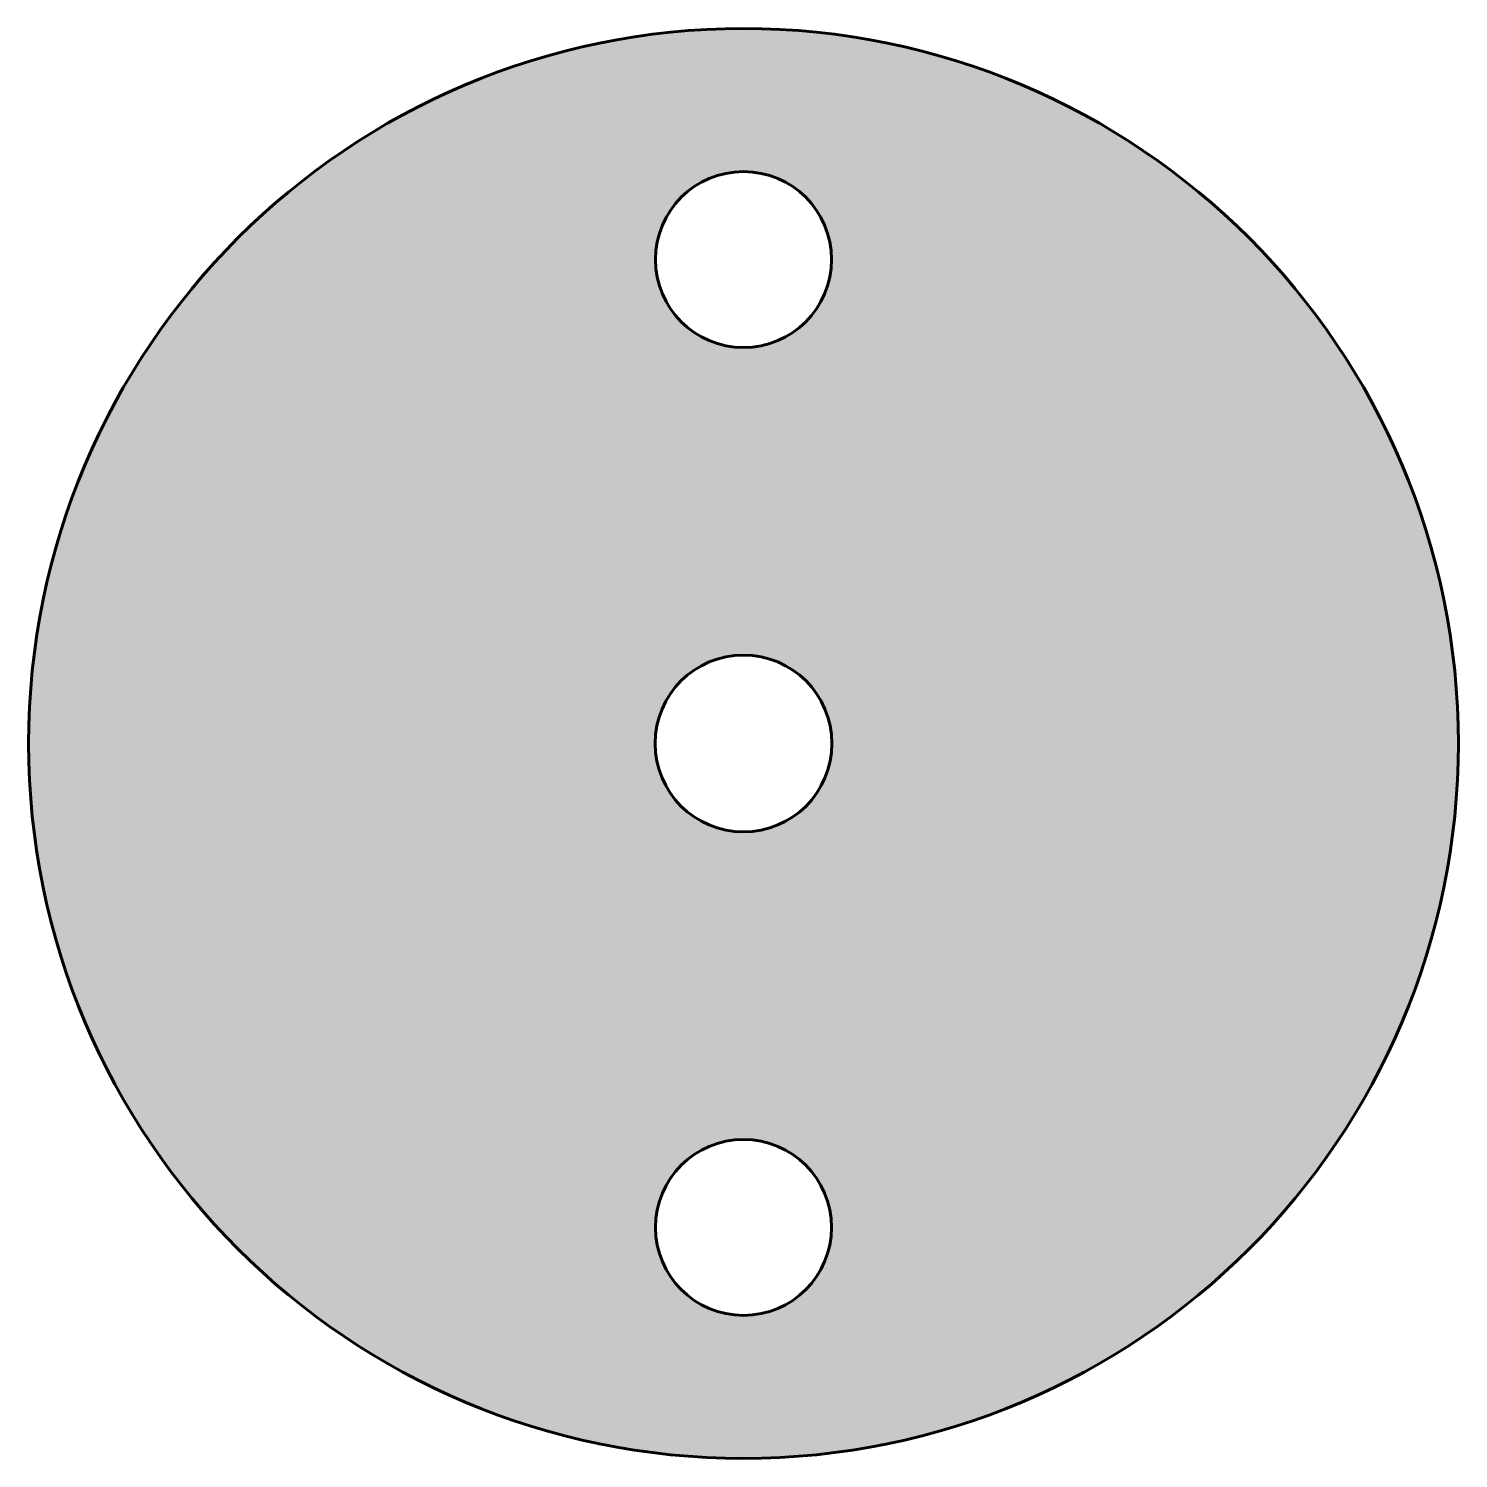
# Model space of a CAD drawing. Header units: inches. Extents: x 2.16 to 3.78, y 4.26 to 5.89.
import ezdxf

# ---------------------------------------------------------------- set-up
doc = ezdxf.new("R2010")
doc.units = ezdxf.units.IN
doc.header["$MEASUREMENT"] = 0
doc.layers.add('Sink', color=7, linetype='Continuous', lineweight=60)

# ---------------------------------------------------------------- blocks, each defined once
blk = doc.blocks.new('*U2')
at = {"layer": 'Sink'}
blk.add_circle((0, 0), 0.1, dxfattribs=at)
blk = doc.blocks.new('*U3')
at = {"layer": 'Sink', "color": 0, "linetype": 'ByBlock', "lineweight": -2, "transparency": 16777216}
blk.add_blockref('*U2', (2.9689, 5.6245), dxfattribs=at)
at = {"layer": 'Sink', "color": 0, "linetype": 'ByBlock', "lineweight": -2, "transparency": 16777216, "rotation": 180}
blk.add_blockref('*U2', (2.9689, 4.5245), dxfattribs=at)

msp = doc.modelspace()

# ---------------------------------------------------------------- hatches: boundary and pattern name
at = {"layer": 'Sink'}
h = msp.add_hatch(color=256, dxfattribs=at)
h.dxf.hatch_style = 1
h.paths.add_polyline_path([(2.1564, 5.0745, 1), (3.7814, 5.0745, 1)])
h.paths.add_polyline_path([(3.0694, 5.0745, -1), (2.8684, 5.0745, -1)], flags=16)
h.paths.add_polyline_path([(2.8689, 5.6245, -1), (3.0689, 5.6245, -1)], flags=16)
h.paths.add_polyline_path([(3.0689, 4.5245, -1), (2.8689, 4.5245, -1)], flags=16)

# ---------------------------------------------------------------- linework, layer by layer
for radius in [0.8125, 0.1005]:
    msp.add_circle((2.9689, 5.0745), radius, dxfattribs=at)

# ---------------------------------------------------------------- block references
msp.add_blockref('*U3', (0, 0), dxfattribs=at)

doc.saveas('drawing.dxf')
